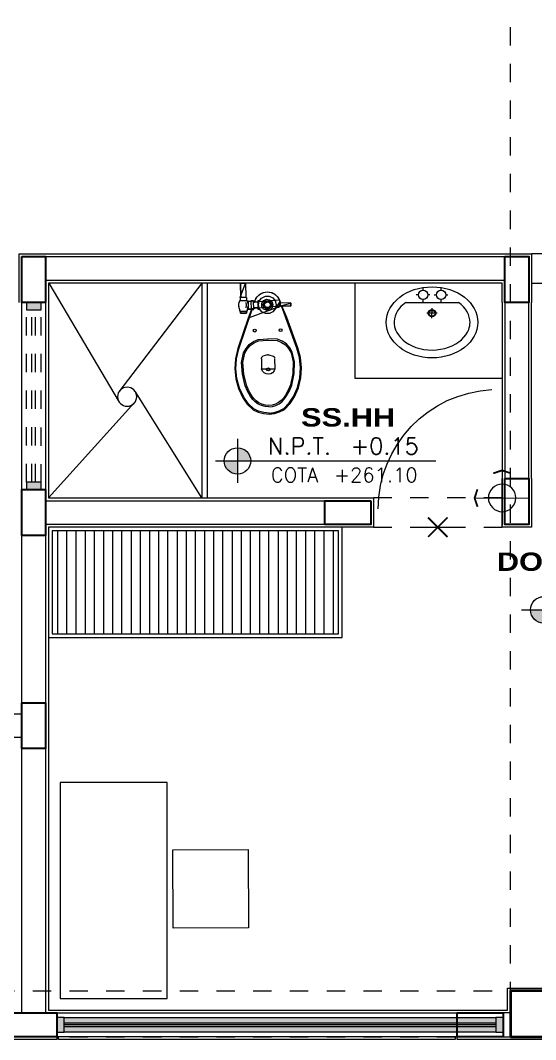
# Model space of a CAD drawing. Header units: metres. Extents: x 349703 to 349913, y 9282546 to 9282694.
# Drawn here: x 349723.06 to 349725.87, y 9282663.27 to 9282668.82 of the extents above; entities that cross this region are included whole.
import ezdxf
from ezdxf.enums import TextEntityAlignment as Align

# ---------------------------------------------------------------- set-up
doc = ezdxf.new("R2010")
doc.units = ezdxf.units.M
doc.header["$LTSCALE"] = 0.25
for name, pattern in [('01 nivel$0$HIDDEN2', [0.1875, 0.125, -0.0625]), ('B. SUM 2$0$HIDDEN', [0.375, 0.25, -0.125]), ('DASHED2', [0.762, 0.635, -0.127])]:
    doc.linetypes.add(name, pattern=pattern)
doc.layers.add('0_VANOS', color=30, linetype='Continuous', lineweight=9)
doc.layers.add('ARQ-FONDO', color=253, linetype='CONTINUOUS', lineweight=9)
doc.styles.add('MOYO2', font='arialbd.ttf', dxfattribs={"width": 1.2})
doc.styles.add('TM-DIM', font='romans.shx')

# ---------------------------------------------------------------- blocks, each defined once
blk = doc.blocks.new('jkveirvierbwe')
at = {"layer": 'ARQ-FONDO', "linetype": 'Continuous', "lineweight": -2}
for p, q in [((349203.1924, 9283045.3895), (349203.1906, 9283045.4461)), ((349203.2619, 9283045.3913), (349203.2619, 9283045.4461)), ((349203.1924, 9283045.3858), (349203.1924, 9283045.3876)), ((349203.1924, 9283045.384), (349203.1924, 9283045.3858)), ((349203.1943, 9283045.3821), (349203.1924, 9283045.384)), ((349203.1961, 9283045.3821), (349203.1943, 9283045.3821)), ((349203.1961, 9283045.3803), (349203.1961, 9283045.3821)), ((349203.1979, 9283045.3785), (349203.1961, 9283045.3803)), ((349203.1997, 9283045.3785), (349203.1979, 9283045.3785)), ((349203.2235, 9283045.3712), (349203.1997, 9283045.3785)), ((349203.2253, 9283045.3712), (349203.2235, 9283045.3712)), ((349203.2272, 9283045.3693), (349203.2253, 9283045.3712)), ((349203.2253, 9283045.3712), (349203.2253, 9283045.3712)), ((349203.229, 9283045.3712), (349203.2272, 9283045.3693)), ((349203.2272, 9283045.3693), (349203.2272, 9283045.3693)), ((349203.2272, 9283045.3693), (349203.2272, 9283045.3693)), ((349203.2308, 9283045.3712), (349203.229, 9283045.3712)), ((349203.229, 9283045.3712), (349203.229, 9283045.3712)), ((349203.2308, 9283045.3712), (349203.2546, 9283045.3785)), ((349203.2564, 9283045.3803), (349203.2546, 9283045.3785)), ((349203.2582, 9283045.3821), (349203.2564, 9283045.3803)), ((349203.2564, 9283045.3803), (349203.2564, 9283045.3803)), ((349203.2601, 9283045.384), (349203.2582, 9283045.3821)), ((349203.2619, 9283045.3876), (349203.2601, 9283045.3858)), ((349203.2601, 9283045.3858), (349203.2601, 9283045.384)), ((349203.2619, 9283045.3913), (349203.2619, 9283045.3895)), ((349203.2619, 9283045.3895), (349203.2619, 9283045.3876)), ((349203.3807, 9283045.1317), (349203.3405, 9283045.1317)), ((349203.3405, 9283045.1208), (349203.3405, 9283045.1317)), ((349203.3807, 9283045.1317), (349203.3807, 9283045.1244)), ((349203.1047, 9283045.0879), (349203.1029, 9283045.0897)), ((349203.1687, 9283045.0824), (349203.165, 9283045.0842)), ((349203.282, 9283045.1153), (349203.3039, 9283045.1153)), ((349203.282, 9283045.0842), (349203.3039, 9283045.0842)), ((349203.3058, 9283045.0769), (349203.3039, 9283045.0842)), ((349203.3076, 9283045.0769), (349203.3058, 9283045.0769)), ((349203.3167, 9283045.0769), (349203.3076, 9283045.0769)), ((349203.3204, 9283045.0769), (349203.3167, 9283045.0769)), ((349203.3185, 9283045.119), (349203.335, 9283045.1208)), ((349203.3204, 9283045.0787), (349203.3204, 9283045.0769)), ((349203.3405, 9283045.1208), (349203.335, 9283045.1208)), ((349203.335, 9283045.0787), (349203.335, 9283045.1208)), ((349203.335, 9283045.1043), (349203.3368, 9283045.1098)), ((349203.335, 9283045.1007), (349203.335, 9283045.1043)), ((349203.335, 9283045.0952), (349203.335, 9283045.1007)), ((349203.3368, 9283045.0897), (349203.335, 9283045.0952)), ((349203.3423, 9283045.0787), (349203.335, 9283045.0787)), ((349203.3368, 9283045.1098), (349203.3387, 9283045.1153)), ((349203.3387, 9283045.0842), (349203.3368, 9283045.0897)), ((349203.3387, 9283045.1153), (349203.3405, 9283045.1208)), ((349203.3405, 9283045.0787), (349203.3387, 9283045.0842)), ((349203.3405, 9283045.1208), (349203.3405, 9283045.1226)), ((349203.3405, 9283045.1208), (349203.3405, 9283045.1208)), ((349203.3423, 9283045.0787), (349203.3405, 9283045.0787)), ((349203.3423, 9283045.0769), (349203.3423, 9283045.0787)), ((349203.3423, 9283045.0751), (349203.3423, 9283045.0787)), ((349203.3423, 9283045.0751), (349203.3423, 9283045.0769)), ((349203.3807, 9283045.1244), (349203.3843, 9283045.1153)), ((349203.3843, 9283045.0861), (349203.3807, 9283045.0769)), ((349203.3807, 9283045.0769), (349203.3807, 9283045.0751)), ((349203.3843, 9283045.1153), (349203.3862, 9283045.1062)), ((349203.3862, 9283045.0952), (349203.3843, 9283045.0861)), ((349203.3862, 9283045.1062), (349203.3862, 9283045.0952)), ((349203.1705, 9283045.0623), (349203.165, 9283045.0733)), ((349203.1778, 9283045.0532), (349203.1705, 9283045.0623)), ((349203.187, 9283045.044), (349203.1778, 9283045.0532)), ((349203.1961, 9283045.0367), (349203.187, 9283045.044)), ((349203.2071, 9283045.0312), (349203.1961, 9283045.0367)), ((349203.2199, 9283045.0294), (349203.2071, 9283045.0312)), ((349203.2326, 9283045.0276), (349203.2199, 9283045.0294)), ((349203.2436, 9283045.0294), (349203.2326, 9283045.0276)), ((349203.2564, 9283045.0331), (349203.2436, 9283045.0294)), ((349203.2674, 9283045.0385), (349203.2564, 9283045.0331)), ((349203.2765, 9283045.0458), (349203.2674, 9283045.0385)), ((349203.2856, 9283045.055), (349203.2765, 9283045.0458)), ((349203.293, 9283045.0641), (349203.2856, 9283045.055)), ((349203.2966, 9283045.0751), (349203.293, 9283045.0641)), ((349203.3441, 9283045.0586), (349203.3441, 9283045.0751)), ((349203.3807, 9283045.0751), (349203.3789, 9283045.0751)), ((349203.3789, 9283045.0586), (349203.3789, 9283045.0751))]:
    blk.add_line(p, q, dxfattribs=at)
for points in [[(349203.335, 9283045.1208), (349203.3185, 9283045.1226), (349203.3167, 9283045.1226), (349203.335, 9283045.1701), (349203.3917, 9283045.3364), (349203.4044, 9283045.3913), (349203.4081, 9283045.4461), (349203.4026, 9283045.5009), (349203.388, 9283045.5539), (349203.3642, 9283045.6051), (349203.3405, 9283045.6398), (349203.3076, 9283045.6691), (349203.2802, 9283045.6819), (349203.2527, 9283045.6892), (349203.2217, 9283045.6928), (349203.1924, 9283045.6892), (349203.165, 9283045.6801), (349203.1376, 9283045.6673), (349203.1065, 9283045.6362), (349203.0828, 9283045.5996), (349203.0608, 9283045.5503), (349203.0481, 9283045.4955), (349203.0444, 9283045.4406), (349203.0499, 9283045.3858), (349203.0645, 9283045.3328), (349203.1248, 9283045.1665), (349203.1522, 9283045.1043), (349203.1047, 9283045.1062), (349203.1029, 9283045.1043), (349203.1029, 9283045.0897), (349203.1047, 9283045.0879), (349203.1614, 9283045.0897), (349203.1614, 9283045.1043), (349203.1632, 9283045.1062), (349203.165, 9283045.1062)], [(349203.165, 9283045.6801), (349203.1376, 9283045.6673), (349203.1065, 9283045.6362), (349203.0828, 9283045.5996), (349203.0608, 9283045.5503), (349203.0481, 9283045.4955), (349203.0444, 9283045.4406), (349203.0499, 9283045.3858), (349203.0645, 9283045.3328), (349203.1248, 9283045.1665), (349203.1522, 9283045.1043), (349203.335, 9283045.1701), (349203.3917, 9283045.3364), (349203.4044, 9283045.3913), (349203.4081, 9283045.4461), (349203.4026, 9283045.5009), (349203.388, 9283045.5539), (349203.3642, 9283045.6051), (349203.3405, 9283045.6398), (349203.3076, 9283045.6691), (349203.2802, 9283045.6819), (349203.2527, 9283045.6892), (349203.2217, 9283045.6928), (349203.1924, 9283045.6892)], [(349203.2235, 9283045.6472), (349203.2418, 9283045.6453), (349203.2601, 9283045.6398), (349203.2765, 9283045.6325), (349203.2911, 9283045.6216), (349203.3039, 9283045.6088), (349203.3149, 9283045.5942), (349203.3313, 9283045.5667), (349203.3441, 9283045.5357), (349203.3588, 9283045.4754), (349203.3642, 9283045.4114), (349203.3533, 9283045.362), (349203.3405, 9283045.3401), (349203.324, 9283045.32), (349203.3021, 9283045.3054), (349203.2783, 9283045.2944), (349203.229, 9283045.2908), (349203.1778, 9283045.2926), (349203.1541, 9283045.3036), (349203.1321, 9283045.3163), (349203.1157, 9283045.3364), (349203.1011, 9283045.3602), (349203.0901, 9283045.4077), (349203.0919, 9283045.4717), (349203.1047, 9283045.5338), (349203.1175, 9283045.5631), (349203.1321, 9283045.5905), (349203.1431, 9283045.6069), (349203.1559, 9283045.6197), (349203.1705, 9283045.6307), (349203.187, 9283045.6398), (349203.2052, 9283045.6453)], [(349203.1906, 9283045.4461), (349203.1943, 9283045.4571), (349203.2034, 9283045.468), (349203.2125, 9283045.4735), (349203.2253, 9283045.4754), (349203.2381, 9283045.4735), (349203.2491, 9283045.468), (349203.2564, 9283045.4589), (349203.2619, 9283045.4461)], [(349203.2326, 9283045.4552), (349203.2363, 9283045.4498), (349203.2326, 9283045.4443), (349203.2253, 9283045.4406), (349203.2199, 9283045.4443), (349203.2162, 9283045.4479), (349203.218, 9283045.4534), (349203.2253, 9283045.4571)], [(349203.1541, 9283045.2414), (349203.1595, 9283045.2432), (349203.165, 9283045.2414), (349203.1668, 9283045.2359), (349203.165, 9283045.2304), (349203.1595, 9283045.2286), (349203.1541, 9283045.2304), (349203.1504, 9283045.2359)], [(349203.293, 9283045.2432), (349203.2984, 9283045.2469), (349203.3039, 9283045.2432), (349203.3076, 9283045.2378), (349203.3039, 9283045.2323), (349203.2984, 9283045.2304), (349203.293, 9283045.2323), (349203.2911, 9283045.2378)], [(349203.1888, 9283045.119), (349203.2016, 9283045.1354), (349203.2199, 9283045.1445), (349203.2418, 9283045.1445), (349203.2601, 9283045.1354), (349203.2729, 9283045.119), (349203.2783, 9283045.0989), (349203.2747, 9283045.0787), (349203.2619, 9283045.0623), (349203.2418, 9283045.0513), (349203.2217, 9283045.0513), (349203.2016, 9283045.0605), (349203.1888, 9283045.0769), (349203.1833, 9283045.097)], [(349203.377, 9283045.1317), (349203.377, 9283045.1427), (349203.3441, 9283045.1427), (349203.3441, 9283045.1317), (349203.3441, 9283045.1427), (349203.377, 9283045.1427)], [(349203.1029, 9283045.0897), (349203.1029, 9283045.1043), (349203.1047, 9283045.1062), (349203.1614, 9283045.1043)], [(349203.3039, 9283045.0842), (349203.3003, 9283045.0842), (349203.2966, 9283045.0751), (349203.2875, 9283045.0568), (349203.2729, 9283045.0422), (349203.2527, 9283045.0312), (349203.2326, 9283045.0276), (349203.2107, 9283045.0312), (349203.1906, 9283045.0404), (349203.176, 9283045.055), (349203.165, 9283045.0733), (349203.1577, 9283045.0897), (349203.165, 9283045.0733)], [(349203.1851, 9283045.1135), (349203.1687, 9283045.1116), (349203.165, 9283045.1098), (349203.165, 9283045.0842)], [(349203.2052, 9283045.1135), (349203.218, 9283045.1263), (349203.2345, 9283045.1281), (349203.2509, 9283045.1208), (349203.2601, 9283045.108), (349203.2601, 9283045.0897), (349203.2509, 9283045.0751), (349203.2363, 9283045.0678), (349203.2199, 9283045.0714), (349203.2052, 9283045.0824), (349203.2016, 9283045.097)], [(349203.2125, 9283045.1116), (349203.2235, 9283045.1208), (349203.2381, 9283045.1208), (349203.2491, 9283045.1116), (349203.2546, 9283045.0989), (349203.2491, 9283045.0842), (349203.2381, 9283045.0769), (349203.2235, 9283045.0769), (349203.2125, 9283045.0842), (349203.2071, 9283045.0989)], [(349203.2217, 9283045.0824), (349203.2125, 9283045.0989), (349203.2217, 9283045.1135), (349203.24, 9283045.1153), (349203.2491, 9283045.0989), (349203.24, 9283045.0824)], [(349203.2199, 9283045.1098), (349203.2308, 9283045.1153), (349203.2418, 9283045.1098), (349203.2473, 9283045.0989), (349203.2418, 9283045.0879), (349203.2308, 9283045.0824), (349203.2199, 9283045.0861), (349203.2144, 9283045.0989)], [(349203.3204, 9283045.0769), (349203.3185, 9283045.1226), (349203.3039, 9283045.1226), (349203.3058, 9283045.0769)], [(349203.335, 9283045.1208), (349203.3405, 9283045.1208)], [(349203.3496, 9283044.9801), (349203.3478, 9283045.0586), (349203.3441, 9283045.0586), (349203.3789, 9283045.0586)]]:
    blk.add_lwpolyline(points, close=True, dxfattribs=at)
for points in [[(349203.2235, 9283045.6874), (349203.1943, 9283045.6837), (349203.1668, 9283045.6746), (349203.1413, 9283045.6618), (349203.112, 9283045.6325), (349203.0883, 9283045.5978), (349203.0663, 9283045.5485), (349203.0535, 9283045.4955), (349203.0499, 9283045.4406), (349203.0554, 9283045.3858), (349203.07, 9283045.3346), (349203.1541, 9283045.1043)], [(349203.2217, 9283045.6874), (349203.2509, 9283045.6837), (349203.2783, 9283045.6764), (349203.3039, 9283045.6636), (349203.335, 9283045.6362), (349203.3588, 9283045.6015), (349203.3825, 9283045.5521), (349203.3971, 9283045.4991), (349203.4026, 9283045.4461), (349203.399, 9283045.3913), (349203.3862, 9283045.3383), (349203.3131, 9283045.1226)], [(349203.2235, 9283045.6545), (349203.2034, 9283045.6526), (349203.1851, 9283045.6472), (349203.1668, 9283045.638), (349203.1504, 9283045.6252), (349203.1376, 9283045.6106), (349203.1266, 9283045.5942), (349203.1102, 9283045.5667), (349203.0974, 9283045.5357), (349203.0846, 9283045.4717), (349203.0828, 9283045.4077), (349203.0956, 9283045.3566), (349203.1084, 9283045.3328), (349203.1266, 9283045.3109), (349203.1504, 9283045.2962), (349203.176, 9283045.2853), (349203.229, 9283045.2834)], [(349203.2235, 9283045.6545), (349203.2436, 9283045.6526), (349203.2619, 9283045.6472), (349203.2802, 9283045.6398), (349203.2966, 9283045.627), (349203.3094, 9283045.6143), (349203.3222, 9283045.5978), (349203.3387, 9283045.5686), (349203.3514, 9283045.5393), (349203.3661, 9283045.4754), (349203.3715, 9283045.4114), (349203.3606, 9283045.3602), (349203.346, 9283045.3364), (349203.3295, 9283045.3145), (349203.3058, 9283045.2981), (349203.2802, 9283045.2871), (349203.2272, 9283045.2834)], [(349203.3405, 9283045.1226), (349203.3405, 9283045.1317), (349203.3441, 9283045.1317)], [(349203.377, 9283045.1317), (349203.3807, 9283045.1317), (349203.3807, 9283045.1244), (349203.3825, 9283045.119), (349203.3843, 9283045.1116), (349203.3862, 9283045.1062), (349203.3862, 9283045.1007), (349203.3862, 9283045.0952), (349203.3843, 9283045.0879), (349203.3825, 9283045.0824), (349203.3807, 9283045.0769), (349203.3807, 9283045.0751), (349203.3423, 9283045.0751), (349203.3441, 9283045.0751)], [(349203.165, 9283045.0879), (349203.1632, 9283045.0879), (349203.1632, 9283045.0897), (349203.1614, 9283045.0897)], [(349203.1888, 9283045.119), (349203.1851, 9283045.119), (349203.1851, 9283045.1116)], [(349203.1851, 9283045.0842), (349203.1851, 9283045.0769), (349203.1888, 9283045.0769)], [(349203.2729, 9283045.0769), (349203.282, 9283045.0769), (349203.282, 9283045.1208), (349203.2729, 9283045.1208)], [(349203.335, 9283045.0806), (349203.3204, 9283045.0787), (349203.335, 9283045.0806), (349203.335, 9283045.0787), (349203.3405, 9283045.0787)], [(349203.3478, 9283045.0861), (349203.3478, 9283045.0897), (349203.346, 9283045.0934), (349203.346, 9283045.097), (349203.346, 9283045.1007), (349203.346, 9283045.1043), (349203.346, 9283045.108), (349203.3478, 9283045.1116), (349203.3478, 9283045.1153)], [(349203.3752, 9283045.0586), (349203.377, 9283044.9801), (349203.3496, 9283044.9801), (349203.3478, 9283045.0586)], [(349203.377, 9283044.9801), (349203.3752, 9283045.0586), (349203.3789, 9283045.0586), (349203.3789, 9283045.0751)]]:
    blk.add_lwpolyline(points, dxfattribs=at)
blk = doc.blocks.new('COLUMNAS CENTRALES')
at = {"layer": 'ARQ-FONDO', "lineweight": 40}
blk.add_lwpolyline([(-59547.0191, 35119.0825), (-59546.6191, 35119.0825), (-59546.6191, 35119.3325), (-59547.0191, 35119.3325)], close=True, dxfattribs=at)
blk = doc.blocks.new('CLSET MADRE')
at = {"layer": 'ARQ-FONDO', "linetype": 'Continuous', "lineweight": -2}
for p, q in [((3916.653, 1594.0202), (3916.0937, 1594.0202)), ((3916.653, 1593.9708), (3916.0937, 1593.9708)), ((3916.653, 1593.9197), (3916.0937, 1593.9197)), ((3916.653, 1593.8703), (3916.0937, 1593.8703)), ((3916.653, 1593.821), (3916.0937, 1593.821)), ((3916.653, 1593.7698), (3916.0937, 1593.7698)), ((3916.653, 1593.7204), (3916.0937, 1593.7204)), ((3916.653, 1593.6711), (3916.0937, 1593.6711)), ((3916.653, 1593.6199), (3916.0937, 1593.6199)), ((3916.653, 1593.5706), (3916.0937, 1593.5706)), ((3916.653, 1593.5194), (3916.0937, 1593.5194)), ((3916.653, 1593.47), (3916.0937, 1593.47)), ((3916.653, 1593.4207), (3916.0937, 1593.4207)), ((3916.653, 1593.3695), (3916.0937, 1593.3695)), ((3916.653, 1593.3202), (3916.0937, 1593.3202)), ((3916.653, 1593.2708), (3916.0937, 1593.2708)), ((3916.653, 1593.2197), (3916.0937, 1593.2197)), ((3916.653, 1593.1703), (3916.0937, 1593.1703)), ((3916.653, 1593.121), (3916.0937, 1593.121)), ((3916.653, 1593.0698), (3916.0937, 1593.0698)), ((3916.653, 1593.0204), (3916.0937, 1593.0204)), ((3916.653, 1592.9711), (3916.0937, 1592.9711)), ((3916.653, 1592.9199), (3916.0937, 1592.9199)), ((3916.653, 1592.8706), (3916.0937, 1592.8706)), ((3916.653, 1592.8194), (3916.0937, 1592.8194)), ((3916.653, 1592.77), (3916.0937, 1592.77)), ((3916.653, 1592.7207), (3916.0937, 1592.7207)), ((3916.653, 1592.6695), (3916.0937, 1592.6695)), ((3916.653, 1592.6202), (3916.0937, 1592.6202)), ((3916.653, 1592.5708), (3916.0937, 1592.5708)), ((3916.653, 1592.5197), (3916.0937, 1592.5197))]:
    blk.add_line(p, q, dxfattribs=at)
for points in [[(3916.6731, 1592.4703), (3916.6731, 1594.0695), (3916.0736, 1594.0695), (3916.0736, 1592.4703)], [(3916.653, 1592.4904), (3916.653, 1594.0494), (3916.0937, 1594.0494), (3916.0937, 1592.4904)]]:
    blk.add_lwpolyline(points, close=True, dxfattribs=at)
blk = doc.blocks.new('LAVATORIO OVALIN')
at = {"layer": 'ARQ-FONDO', "linetype": 'ByBlock', "lineweight": 0}
for p, q in [((-0.0873, -0.0513), (-0.1012, -0.0513)), ((-0.0573, -0.0213), (-0.0573, -0.0074)), ((-0.0134, -0.0513), (-0.0273, -0.0513)), ((0.014, -0.0513), (0.0279, -0.0513)), ((0.0579, -0.0213), (0.0579, -0.0074)), ((0.0879, -0.0513), (0.1018, -0.0513)), ((-0.1677, -0.1), (0.1683, -0.1)), ((-0.0573, -0.0953), (-0.0573, -0.0813)), ((0.0579, -0.0953), (0.0579, -0.0813)), ((0.0321, -0.1692), (-0.0329, -0.1692)), ((0.0321, -0.1692), (-0.0329, -0.1692)), ((-0.0004, -0.2017), (-0.0004, -0.1367))]:
    blk.add_line(p, q, dxfattribs=at)
for centre, radius in [((-0.0573, -0.0513), 0.03), ((0.0579, -0.0513), 0.03), ((-0.0004, -0.1692), 0.0234), ((-0.0004, -0.1692), 0.0197)]:
    blk.add_circle(centre, radius, dxfattribs=at)
blk.add_ellipse((0, -0.2275), major_axis=(0.2931, 0), ratio=0.776272, dxfattribs=at)
blk.add_open_spline([(-0.1677, -0.1), (-0.1836, -0.111), (-0.1974, -0.1234), (-0.2436, -0.1796), (-0.2518, -0.2284), (-0.2166, -0.3204), (-0.1693, -0.3648), (-0.0391, -0.4105), (0.0413, -0.4102), (0.1709, -0.3637), (0.2177, -0.3191), (0.2403, -0.258), (0.2431, -0.2427), (0.2431, -0.2275), (0.2431, -0.1822), (0.2176, -0.1348), (0.1683, -0.1)], degree=3, knots=[2.306856, 2.306856, 2.306856, 2.306856, 2.57267, 2.57267, 3.430227, 3.430227, 4.287783, 4.287783, 5.14534, 5.14534, 6.002897, 6.002897, 6.283185, 6.283185, 6.283185, 7.116264, 7.116264, 7.116264, 7.116264], dxfattribs=at)
blk = doc.blocks.new('*U932')
blk.add_arc((0.0224, 0.0482), 0.6526, 0.1579, 87.0814)
blk = doc.blocks.new('*U918')
at = {"linetype": 'Continuous', "lineweight": 0, "true_color": 0xbebebe}
for points in [[(3037.2524, 1360.5431), (3037.2124, 1360.5431), (3037.2124, 1360.4631), (3037.2524, 1360.4631)], [(3039.6424, 1360.5431), (3039.6024, 1360.5431), (3039.6024, 1360.4631), (3039.6424, 1360.4631)]]:
    blk.add_hatch(color=9, dxfattribs=at).paths.add_polyline_path(points)
at = {"true_color": 0xffffff}
h = blk.add_hatch(color=7, dxfattribs=at)
h.dxf.hatch_style = 1
h.paths.add_polyline_path([(3039.6024, 1360.4631), (3039.6024, 1360.5431), (3037.2524, 1360.5431), (3037.2524, 1360.4631)])
at = {"layer": '0_VANOS', "linetype": 'Continuous'}
for p, q in [((3037.2524, 1360.5131), (3039.6024, 1360.5131)), ((3037.2524, 1360.5031), (3039.6024, 1360.5031)), ((3037.2524, 1360.4931), (3039.6024, 1360.4931))]:
    blk.add_line(p, q, dxfattribs=at)
for points in [[(3037.2124, 1360.5431), (3037.2124, 1360.4631), (3037.2524, 1360.4631), (3037.2524, 1360.5431)], [(3037.2524, 1360.5431), (3039.6024, 1360.5431), (3039.6024, 1360.4631), (3037.2524, 1360.4631)], [(3039.6024, 1360.5431), (3039.6024, 1360.4631), (3039.6424, 1360.4631), (3039.6424, 1360.5431)]]:
    blk.add_lwpolyline(points, close=True, dxfattribs=at)
blk = doc.blocks.new('*U684')
at = {"linetype": 'Continuous', "true_color": 0xbebebe}
for points in [[(3032.1314, 1351.1888), (3032.1314, 1351.2688), (3032.1714, 1351.2688), (3032.1714, 1351.1888)], [(3033.1111, 1351.1888), (3033.1111, 1351.2688), (3033.1511, 1351.2688), (3033.1511, 1351.1888)]]:
    blk.add_hatch(color=9, dxfattribs=at).paths.add_polyline_path(points)
at = {"layer": '0_VANOS', "linetype": 'Continuous'}
for p, q in [((3032.1314, 1351.2688), (3032.1714, 1351.2688)), ((3032.1314, 1351.2688), (3032.1314, 1351.1888)), ((3032.1714, 1351.2688), (3032.1714, 1351.1888)), ((3033.1111, 1351.1888), (3033.1111, 1351.2688)), ((3033.1111, 1351.2688), (3033.1511, 1351.2688)), ((3033.1511, 1351.2688), (3033.1511, 1351.1888)), ((3032.1714, 1351.1888), (3032.1314, 1351.1888)), ((3033.1511, 1351.1888), (3033.1111, 1351.1888))]:
    blk.add_line(p, q, dxfattribs=at)
at = {"layer": '0_VANOS', "linetype": '01 nivel$0$HIDDEN2', "ltscale": 0.5}
for p, q in [((3032.1708, 1351.2688), (3033.1105, 1351.2688)), ((3032.1714, 1351.2388), (3033.1111, 1351.2388)), ((3032.1714, 1351.2188), (3033.1111, 1351.2188)), ((3032.1714, 1351.1888), (3033.1111, 1351.1888))]:
    blk.add_line(p, q, dxfattribs=at)
at = {"layer": '0_VANOS', "linetype": '01 nivel$0$HIDDEN2'}
blk.add_line((3033.1111, 1351.2688), (3033.1511, 1351.2688), dxfattribs=at)
blk = doc.blocks.new('CAMBIOPISO')
at = {"layer": 'ARQ-FONDO'}
blk.add_line((-0.1, 0), (0.1, 0), dxfattribs=at)
at = {"layer": 'ARQ-FONDO', "const_width": 0.01}
for points in [[(-0.053, -0.053), (0.053, 0.053)], [(-0.053, 0.053), (0.053, -0.053)]]:
    blk.add_lwpolyline(points, dxfattribs=at)
blk = doc.blocks.new('INICIO 1')
at = {"layer": 'ARQ-FONDO'}
for p, q in [((0, -0.15), (0, 0.15)), ((-0.15, 0), (0.15, 0))]:
    blk.add_line(p, q, dxfattribs=at)
at = {"layer": 'ARQ-FONDO', "const_width": 0.01}
for points in [[(-0.1342, -0.0474), (-0.15, 0), (-0.1342, 0.0474)], [(0.0474, -0.1342), (0, -0.15), (-0.0474, -0.1342)]]:
    blk.add_lwpolyline(points, dxfattribs=at)
at = {"layer": 'ARQ-FONDO'}
blk.add_circle((0, 0), 0.075, dxfattribs=at)
blk = doc.blocks.new('MODULO 3 A 5 AÑOS NUEVO')
at = {"layer": 'ARQ-FONDO'}
for p, q in [((350749.7779, 9282645.1911), (350749.7779, 9282644.0214)), ((350749.8071, 9282645.1911), (350749.8071, 9282644.0214))]:
    blk.add_line(p, q, dxfattribs=at)
for points in [[(350748.7828, 9282645.0861), (350748.7828, 9282645.0861), (350748.7828, 9282645.3511), (350748.9278, 9282645.3511)], [(350748.9278, 9282645.3511), (350751.4128, 9282645.3511)], [(350751.4128, 9282645.3511), (350751.5728, 9282645.3511), (350751.5728, 9282645.0861)], [(350751.4128, 9282645.0861), (350751.4128, 9282645.0861), (350751.4128, 9282645.1911), (350748.9428, 9282645.1911), (350748.9428, 9282645.0861)], [(350748.9447, 9282645.1911), (350749.3281, 9282644.5435)], [(350749.7779, 9282645.1911), (350749.3266, 9282644.5994)], [(350751.4128, 9282644.6711), (350750.6131, 9282644.6711), (350750.6131, 9282645.1911)], [(350748.7978, 9282645.0861), (350748.9278, 9282645.0861)], [(350748.9428, 9282645.0861), (350748.9428, 9282644.0664)], [(350751.4128, 9282645.0861), (350751.4128, 9282644.1264)], [(350751.5578, 9282645.0861), (350751.4278, 9282645.0861)], [(350751.5578, 9282645.0861), (350751.4278, 9282645.0861)], [(350751.5728, 9282644.1264), (350751.5728, 9282645.0861)], [(350749.7779, 9282644.0214), (350749.4164, 9282644.5986)], [(350748.9428, 9282644.0214), (350749.4122, 9282644.5405)], [(350751.5728, 9282644.1264), (350751.5728, 9282643.8614), (350751.4128, 9282643.8614), (350751.4128, 9282644.1264)], [(350751.4278, 9282644.1264), (350751.5578, 9282644.1264)], [(350748.9278, 9282644.0664), (350748.7978, 9282644.0664)], [(350748.9428, 9282644.0664), (350748.9428, 9282644.0664), (350748.9428, 9282644.0214), (350750.4478, 9282644.0214)], [(350750.4478, 9282644.0214), (350750.7128, 9282644.0214), (350750.7128, 9282643.8614), (350750.4478, 9282643.8614)], [(350750.4478, 9282644.0064), (350750.4478, 9282643.8764)], [(350750.4478, 9282643.8614), (350750.4478, 9282643.8614), (350748.9428, 9282643.8614), (350748.9428, 9282643.8164)], [(350748.7978, 9282643.8164), (350748.9278, 9282643.8164)], [(350748.9428, 9282643.8164), (350748.9428, 9282642.9061)], [(350748.9278, 9282642.9061), (350748.7978, 9282642.9061)], [(350748.7978, 9282642.9061), (350748.9278, 9282642.9061)], [(350748.9428, 9282642.9061), (350748.9428, 9282642.9061), (350748.9428, 9282641.2311), (350751.4428, 9282641.2311), (350751.4428, 9282641.3511), (350751.8728, 9282641.3511), (350751.8728, 9282641.2311), (350752.1478, 9282641.2311)], [(350748.9878, 9282641.2161), (350748.9878, 9282641.0711), (350748.7378, 9282641.0711), (350748.7378, 9282641.2161)], [(350748.9428, 9282641.2161), (350748.7828, 9282641.2161)], [(350751.4328, 9282641.0711), (350751.1678, 9282641.0711), (350751.1678, 9282641.2161)], [(350751.1578, 9282641.0861), (350751.1578, 9282641.0711), (350748.9978, 9282641.0711), (350748.9978, 9282641.0861)], [(350751.8728, 9282641.0711), (350751.4328, 9282641.0711)]]:
    blk.add_lwpolyline(points, dxfattribs=at)
at = {"layer": 'ARQ-FONDO', "lineweight": 30, "flags": 128}
for points in [[(350748.7978, 9282645.3361), (350748.9278, 9282645.3361), (350748.9278, 9282645.0861), (350748.7978, 9282645.0861), (350748.7978, 9282645.3361)], [(350751.4278, 9282645.3361), (350751.5578, 9282645.3361), (350751.5578, 9282645.0861), (350751.4278, 9282645.0861), (350751.4278, 9282645.3361)], [(350751.4278, 9282644.1264), (350751.5578, 9282644.1264), (350751.5578, 9282643.8764), (350751.4278, 9282643.8764), (350751.4278, 9282644.1264)], [(350748.7978, 9282644.0664), (350748.9278, 9282644.0664), (350748.9278, 9282643.8164), (350748.7978, 9282643.8164), (350748.7978, 9282644.0664)], [(350750.6978, 9282644.0064), (350750.6978, 9282643.8764), (350750.4478, 9282643.8764), (350750.4478, 9282644.0064), (350750.6978, 9282644.0064)], [(350748.7978, 9282642.9061), (350748.9278, 9282642.9061), (350748.9278, 9282642.6561), (350748.7978, 9282642.6561), (350748.7978, 9282642.9061)], [(350748.7378, 9282641.0861), (350748.7378, 9282641.2161), (350748.9878, 9282641.2161), (350748.9878, 9282641.0861), (350748.7378, 9282641.0861)], [(350751.1678, 9282641.0861), (350751.1678, 9282641.2161), (350751.4178, 9282641.2161), (350751.4178, 9282641.0861), (350751.1678, 9282641.0861)]]:
    blk.add_lwpolyline(points, dxfattribs=at)
at = {"layer": 'ARQ-FONDO'}
for points in [[(350748.9278, 9282645.3361), (350751.4278, 9282645.3361), (350751.4278, 9282645.2061), (350748.9278, 9282645.2061)], [(350748.7978, 9282645.0861), (350748.9278, 9282645.0861), (350748.9278, 9282644.0664), (350748.7978, 9282644.0664)], [(350751.5578, 9282645.0861), (350751.4278, 9282645.0861), (350751.4278, 9282644.1264), (350751.5578, 9282644.1264)], [(350748.9278, 9282644.0064), (350750.4478, 9282644.0064), (350750.4478, 9282643.8764), (350748.9278, 9282643.8764)], [(350748.7978, 9282643.8164), (350748.9278, 9282643.8164), (350748.9278, 9282642.9061), (350748.7978, 9282642.9061)], [(350746.0678, 9282642.8461), (350748.7978, 9282642.8461), (350748.7978, 9282642.7161), (350746.0678, 9282642.7161)], [(350748.7978, 9282642.6561), (350748.9278, 9282642.6561), (350748.9278, 9282641.2161), (350748.7978, 9282641.2161)], [(350748.9878, 9282641.2161), (350751.1678, 9282641.2161), (350751.1678, 9282641.0861), (350748.9878, 9282641.0861)], [(350751.4578, 9282641.2161), (350751.4178, 9282641.2161), (350751.4178, 9282641.0861), (350751.4578, 9282641.0861)]]:
    blk.add_lwpolyline(points, close=True, dxfattribs=at)
at = {"layer": 'ARQ-FONDO', "linetype": 'DASHED2', "ltscale": 0.3}
for points in [[(350752.4728, 9282645.3511), (350751.5728, 9282645.3511), (350751.5727, 9282645.1911), (350752.4728, 9282645.1911)], [(350751.4128, 9282644.0214), (350750.7128, 9282644.0214), (350750.7127, 9282643.8614), (350751.4128, 9282643.8614)]]:
    blk.add_lwpolyline(points, close=True, dxfattribs=at)
at = {"layer": 'ARQ-FONDO', "linetype": 'Continuous', "lineweight": -2}
for points in [[(350749.5884, 9282641.2958), (350749.5884, 9282642.471), (350749.0072, 9282642.471), (350749.0072, 9282641.2958)], [(350749.6194, 9282642.1054), (350750.0307, 9282642.1073), (350750.0325, 9282641.6796), (350749.6213, 9282641.6778)]]:
    blk.add_lwpolyline(points, close=True, dxfattribs=at)
at = {"layer": 'ARQ-FONDO'}
for points in [[(350749.3712, 9282644.6247), (350749.3425, 9282644.6247), (350749.3191, 9282644.6014), (350749.3191, 9282644.5726)], [(350749.4233, 9282644.5726), (350749.4233, 9282644.6014), (350749.4, 9282644.6247), (350749.3712, 9282644.6247)], [(350749.3191, 9282644.5726), (350749.3191, 9282644.5439), (350749.3425, 9282644.5205), (350749.3712, 9282644.5205)], [(350749.3712, 9282644.5205), (350749.4, 9282644.5205), (350749.4233, 9282644.5439), (350749.4233, 9282644.5726)]]:
    blk.add_open_spline(points, degree=3, dxfattribs=at)
for name, p in [('COLUMNAS CENTRALES', (410298.4769, 9247522.0036)), ('CAMBIOPISO', (350751.0624, 9282643.8618))]:
    blk.add_blockref(name, p, dxfattribs=at)
for name, p, rotation in [('jkveirvierbwe', (699953.3655, 18565690.1711), 180), ('CLSET MADRE', (352343.0123, 9278727.1883), 90.00000000000003)]:
    blk.add_blockref(name, p, dxfattribs=dict(at, rotation=rotation))
at = {"layer": 'ARQ-FONDO', "extrusion": (1.67142e-11, -2.4e-15, -1), "xscale": -0.8505000000000874, "yscale": 0.8505000000000874, "zscale": -0.8505000000000874, "rotation": 0.0038169606460325}
blk.add_blockref('LAVATORIO OVALIN', (-350751.0313, 9282645.1711, 0), dxfattribs=at)
at = {"layer": 'ARQ-FONDO', "xscale": -1}
for name, p, rotation in [('*U684', (349397.634, 9279611.935), 270), ('INICIO 1', (350751.4128, 9282644.0214), 180.2990686836464)]:
    blk.add_blockref(name, p, dxfattribs=dict(at, rotation=rotation))
blk.add_blockref('*U932', (350751.4128, 9282643.9114), dxfattribs=at)
at = {"layer": 'ARQ-FONDO', "lineweight": 0, "rotation": 180.000079299102}
blk.add_blockref('*U918', (353788.6283, 9284001.6584), dxfattribs=at)
blk = doc.blocks.new('VIGAS')
at = {"layer": 'ARQ-FONDO', "linetype": 'B. SUM 2$0$HIDDEN', "flags": 128}
for points in [[(350751.7945, 9282639.3646), (350751.7945, 9282650.6146)], [(350745.1945, 9282639.6146), (350769.7445, 9282639.6146)], [(350745.1945, 9282639.3646), (350769.7445, 9282639.3646)]]:
    blk.add_lwpolyline(points, dxfattribs=at)
blk = doc.blocks.new('*U591')
h = blk.add_hatch(color=251)
h.paths.add_polyline_path([(0.75, -0.1724), (0.75, -0.2324), (0.81, -0.2324, 0.414214)])
h.paths.add_polyline_path([(0.75, -0.2324), (0.69, -0.2324, 0.414214), (0.75, -0.2924)])
at = {"color": 2}
for p, q in [((0.75, -0.1324), (0.75, -0.3324)), ((0.65, -0.2324), (1.65, -0.2324))]:
    blk.add_line(p, q, dxfattribs=at)
blk.add_circle((0.75, -0.2324), 0.06, dxfattribs=at)
at = {"color": 2, "style": 'TM-DIM'}
blk.add_text('COTA', height=0.065, rotation=360, dxfattribs=at).set_placement((1.0088, -0.3282), align=Align.CENTER)
for tag, p, height in [('NIV_P', (0.8881, -0.2024), 0.075), ('VALOR_P', (1.2641, -0.2024), 0.075), ('COTA_P', (1.1884, -0.3282), 0.065)]:
    blk.add_attdef(tag, p, '', height=height, rotation=360, dxfattribs=at)
blk = doc.blocks.new('NOMBRE 3 A 5 AÑOS')
at = {"layer": 'ARQ-FONDO', "xscale": 1.199999999999999, "yscale": 1.199999999999999, "zscale": 1.199999999999999}
for p in [(350148.3163, 9282533.682), (350149.9832, 9282532.8708)]:
    blk.add_blockref('*U591', p, dxfattribs=at).add_auto_attribs({'NIV_P': 'N.P.T.', 'COTA_P': '+261.10', 'VALOR_P': '+0.15'})
at = {"layer": 'ARQ-FONDO', "lineweight": -2, "char_height": 0.1, "width": 2.666695, "attachment_point": 8, "style": 'MOYO2'}
for s, insert in [('SS.HH', (350149.8186, 9282533.5891)), ('DORMITORIO MADRE', (350151.5035, 9282532.803))]:
    blk.add_mtext(s, dxfattribs=dict(at, insert=insert))

msp = doc.modelspace()

# ---------------------------------------------------------------- block references
at = {"layer": 'ARQ-FONDO'}
for name, p in [('MODULO 3 A 5 AÑOS NUEVO', (-1025.7273, 22.202)), ('VIGAS', (-1026.0641, 23.9234)), ('NOMBRE 3 A 5 AÑOS', (-424.9717, 133.0216))]:
    msp.add_blockref(name, p, dxfattribs=at)

doc.saveas('drawing.dxf')
